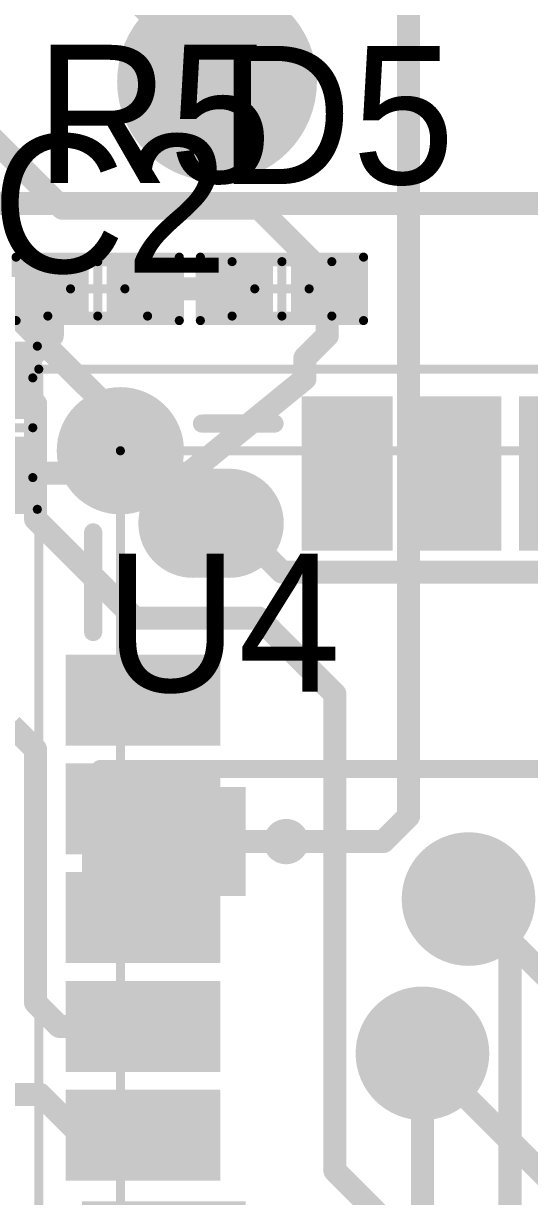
# Model space of a CAD drawing. Header units: millimetres. Extents: x 5 to 297, y 0 to 198.
# Drawn here: x 90.88 to 96.46, y 75.84 to 88.78 of the extents above; entities that cross this region are included whole.
import ezdxf

# ---------------------------------------------------------------- set-up
doc = ezdxf.new("R2010")
doc.units = ezdxf.units.MM
for name, color, linetype in [('BottomLayer', 5, 'Continuous'), ('BottomOverlay', 54, 'Continuous'), ('BottomPaste', 16, 'Continuous'), ('BottomSolder', 6, 'Continuous'), ('Mechanical11', 56, 'Continuous'), ('Mechanical13', 56, 'Continuous'), ('Mechanical15', 56, 'Continuous'), ('MultiLayer', 9, 'Continuous'), ('PadHoleLayer', 156, 'Continuous'), ('TopLayer', 1, 'Continuous'), ('TopOverlay', 2, 'Continuous'), ('TopPaste', 8, 'Continuous'), ('TopSolder', 216, 'Continuous'), ('ViaHoleLayer', 16, 'Continuous')]:
    doc.layers.add(name, color=color, linetype=linetype)

# ---------------------------------------------------------------- blocks, each defined once
blk = doc.blocks.new('369A_13_2')
at = {"layer": 'TopLayer'}
for points in [[(-2.75, 0.85), (2.75, 0.85), (-2.75, 6.55), (2.75, 6.55)], [(-2.785, -4.5), (-1.785, -4.5), (-2.785, -2.9), (-1.785, -2.9)], [(1.785, -4.5), (2.785, -4.5), (1.785, -2.9), (2.785, -2.9)]]:
    blk.add_solid(points, dxfattribs=at)
at = {"layer": 'TopOverlay', "const_width": 0.2}
for points in [[(-3.085, -4.4), (-3.085, 6.45)], [(3.085, -4.4), (3.085, 6.45)]]:
    blk.add_lwpolyline(points, dxfattribs=at)
at = {"layer": 'TopOverlay'}
for points, const_width in [([(-3.135, 6.45, 1), (-3.035, 6.45, 1)], 0.1), ([(3.035, 6.45, 1), (3.135, 6.45, 1)], 0.1), ([(-2.16, -2.35, 1), (-2.41, -2.35, 1)], 0.25), ([(-2.472, -2.35, 1), (-2.348, -2.35, 1)], 0.125), ([(-2.222, -2.35, 1), (-2.097, -2.35, 1)], 0.125), ([(-3.135, -4.4, 1), (-3.035, -4.4, 1)], 0.1), ([(3.035, -4.4, 1), (3.135, -4.4, 1)], 0.1)]:
    blk.add_lwpolyline(points, format="xyb", close=True, dxfattribs=dict(at, const_width=const_width))
at = {"layer": 'TopPaste'}
for points in [[(-2.75, 0.85), (2.75, 0.85), (-2.75, 6.55), (2.75, 6.55)], [(-2.785, -4.5), (-1.785, -4.5), (-2.785, -2.9), (-1.785, -2.9)], [(1.785, -4.5), (2.785, -4.5), (1.785, -2.9), (2.785, -2.9)]]:
    blk.add_solid(points, dxfattribs=at)
at = {"layer": 'TopSolder'}
for points in [[(-2.852, 0.748), (2.852, 0.748), (-2.852, 6.652), (2.852, 6.652)], [(-2.887, -4.602), (-1.683, -4.602), (-2.887, -2.798), (-1.683, -2.798)], [(1.683, -4.602), (2.887, -4.602), (1.683, -2.798), (2.887, -2.798)]]:
    blk.add_solid(points, dxfattribs=at)
blk = doc.blocks.new('0402_11')
at = {"layer": 'Mechanical13', "const_width": 0.1}
for points in [[(-0.55, 0.3), (-0.55, -0.3)], [(0.55, 0.3), (-0.55, 0.3)], [(0.55, 0.3), (0.55, -0.3)], [(0.55, -0.3), (-0.55, -0.3)]]:
    blk.add_lwpolyline(points, dxfattribs=at)
at = {"layer": 'Mechanical13', "const_width": 0.05}
for points in [[(-0.575, 0.3, 1), (-0.525, 0.3, 1)], [(-0.575, 0.3, 1), (-0.525, 0.3, 1)], [(0.525, 0.3, 1), (0.575, 0.3, 1)], [(0.525, 0.3, 1), (0.575, 0.3, 1)], [(-0.575, -0.3, 1), (-0.525, -0.3, 1)], [(-0.575, -0.3, 1), (-0.525, -0.3, 1)], [(0.525, -0.3, 1), (0.575, -0.3, 1)], [(0.525, -0.3, 1), (0.575, -0.3, 1)]]:
    blk.add_lwpolyline(points, format="xyb", close=True, dxfattribs=at)
at = {"layer": 'Mechanical15', "const_width": 0.1}
for points in [[(-0.9, 0.35), (-0.9, -0.35)], [(0.9, 0.35), (-0.9, 0.35)], [(0.9, 0.35), (0.9, -0.35)], [(0, 0.3), (0, -0.3)], [(0.3, 0), (-0.3, 0)], [(0.9, -0.35), (-0.9, -0.35)]]:
    blk.add_lwpolyline(points, dxfattribs=at)
at = {"layer": 'Mechanical15', "const_width": 0.05}
for points in [[(-0.925, 0.35, 1), (-0.875, 0.35, 1)], [(-0.925, 0.35, 1), (-0.875, 0.35, 1)], [(0.875, 0.35, 1), (0.925, 0.35, 1)], [(0.875, 0.35, 1), (0.925, 0.35, 1)], [(-0.025, 0.3, 1), (0.025, 0.3, 1)], [(-0.325, 0, 1), (-0.275, 0, 1)], [(0.275, 0, 1), (0.325, 0, 1)], [(-0.025, -0.3, 1), (0.025, -0.3, 1)], [(-0.925, -0.35, 1), (-0.875, -0.35, 1)], [(-0.925, -0.35, 1), (-0.875, -0.35, 1)], [(0.875, -0.35, 1), (0.925, -0.35, 1)], [(0.875, -0.35, 1), (0.925, -0.35, 1)]]:
    blk.add_lwpolyline(points, format="xyb", close=True, dxfattribs=at)
at = {"layer": 'TopLayer'}
for points in [[(-0.2, -0.25), (-0.2, 0.25), (-0.8, -0.25), (-0.8, 0.25)], [(0.8, -0.25), (0.8, 0.25), (0.2, -0.25), (0.2, 0.25)]]:
    blk.add_solid(points, dxfattribs=at)
at = {"layer": 'TopPaste'}
for points in [[(-0.2, -0.25), (-0.2, 0.25), (-0.8, -0.25), (-0.8, 0.25)], [(0.8, -0.25), (0.8, 0.25), (0.2, -0.25), (0.2, 0.25)]]:
    blk.add_solid(points, dxfattribs=at)
at = {"layer": 'TopSolder'}
for points in [[(-0.098, -0.352), (-0.098, 0.352), (-0.902, -0.352), (-0.902, 0.352)], [(0.902, -0.352), (0.902, 0.352), (0.098, -0.352), (0.098, 0.352)]]:
    blk.add_solid(points, dxfattribs=at)
blk = doc.blocks.new('DO_41_21')
at = {"layer": 'BottomLayer', "const_width": 1}
blk.add_lwpolyline([(-5.73, 0, 1), (-4.73, 0, 1)], format="xyb", close=True, dxfattribs=at)
at = {"layer": 'BottomLayer'}
blk.add_solid([(4.23, -1), (6.23, -1), (4.23, 1), (6.23, 1)], dxfattribs=at)
at = {"layer": 'BottomSolder', "const_width": 1.102}
blk.add_lwpolyline([(-5.781, 0, 1), (-4.679, 0, 1)], format="xyb", close=True, dxfattribs=at)
at = {"layer": 'BottomSolder'}
blk.add_solid([(4.128, -1.102), (6.332, -1.102), (4.128, 1.102), (6.332, 1.102)], dxfattribs=at)
at = {"layer": 'MultiLayer', "const_width": 1}
blk.add_lwpolyline([(-5.73, 0, 1), (-4.73, 0, 1)], format="xyb", close=True, dxfattribs=at)
at = {"layer": 'MultiLayer'}
blk.add_solid([(4.23, -1), (6.23, -1), (4.23, 1), (6.23, 1)], dxfattribs=at)
at = {"layer": 'PadHoleLayer', "const_width": 0.6}
for points in [[(-5.53, 0, 1), (-4.93, 0, 1)], [(4.93, 0, 1), (5.53, 0, 1)]]:
    blk.add_lwpolyline(points, format="xyb", close=True, dxfattribs=at)
at = {"layer": 'TopLayer', "const_width": 1}
blk.add_lwpolyline([(-5.73, 0, 1), (-4.73, 0, 1)], format="xyb", close=True, dxfattribs=at)
at = {"layer": 'TopLayer'}
blk.add_solid([(4.23, -1), (6.23, -1), (4.23, 1), (6.23, 1)], dxfattribs=at)
at = {"layer": 'TopOverlay', "const_width": 0.2}
for points in [[(2.65, 1.4), (-2.65, 1.4)], [(-2.65, 1.4), (-2.65, -1.4)], [(2.65, -1.4), (-2.65, -1.4)]]:
    blk.add_lwpolyline(points, dxfattribs=at)
at = {"layer": 'TopOverlay', "const_width": 0.1}
for points in [[(-2.7, 1.4, 1), (-2.6, 1.4, 1)], [(-2.7, 1.4, 1), (-2.6, 1.4, 1)], [(2.6, 1.4, 1), (2.7, 1.4, 1)], [(-2.7, -1.4, 1), (-2.6, -1.4, 1)], [(-2.7, -1.4, 1), (-2.6, -1.4, 1)], [(2.6, -1.4, 1), (2.7, -1.4, 1)]]:
    blk.add_lwpolyline(points, format="xyb", close=True, dxfattribs=at)
at = {"layer": 'TopOverlay'}
blk.add_solid([(1.95, -1.4), (2.75, -1.4), (1.95, 1.4), (2.75, 1.4)], dxfattribs=at)
at = {"layer": 'TopSolder', "const_width": 1.102}
blk.add_lwpolyline([(-5.781, 0, 1), (-4.679, 0, 1)], format="xyb", close=True, dxfattribs=at)
at = {"layer": 'TopSolder'}
blk.add_solid([(4.128, -1.102), (6.332, -1.102), (4.128, 1.102), (6.332, 1.102)], dxfattribs=at)
blk = doc.blocks.new('0402_22')
at = {"layer": 'Mechanical13', "const_width": 0.1}
for points in [[(-0.55, -0.3), (-0.55, 0.3)], [(-0.55, 0.3), (0.55, 0.3)], [(0.55, -0.3), (0.55, 0.3)], [(-0.55, -0.3), (0.55, -0.3)]]:
    blk.add_lwpolyline(points, dxfattribs=at)
at = {"layer": 'Mechanical13', "const_width": 0.05}
for points in [[(-0.575, 0.3, 1), (-0.525, 0.3, 1)], [(-0.575, 0.3, 1), (-0.525, 0.3, 1)], [(0.525, 0.3, 1), (0.575, 0.3, 1)], [(0.525, 0.3, 1), (0.575, 0.3, 1)], [(-0.575, -0.3, 1), (-0.525, -0.3, 1)], [(-0.575, -0.3, 1), (-0.525, -0.3, 1)], [(0.525, -0.3, 1), (0.575, -0.3, 1)], [(0.525, -0.3, 1), (0.575, -0.3, 1)]]:
    blk.add_lwpolyline(points, format="xyb", close=True, dxfattribs=at)
at = {"layer": 'Mechanical15', "const_width": 0.1}
for points in [[(-0.9, -0.35), (-0.9, 0.35)], [(-0.9, 0.35), (0.9, 0.35)], [(0.9, -0.35), (0.9, 0.35)], [(0, -0.3), (0, 0.3)], [(-0.3, 0), (0.3, 0)], [(-0.9, -0.35), (0.9, -0.35)]]:
    blk.add_lwpolyline(points, dxfattribs=at)
at = {"layer": 'Mechanical15', "const_width": 0.05}
for points in [[(-0.925, 0.35, 1), (-0.875, 0.35, 1)], [(-0.925, 0.35, 1), (-0.875, 0.35, 1)], [(0.875, 0.35, 1), (0.925, 0.35, 1)], [(0.875, 0.35, 1), (0.925, 0.35, 1)], [(-0.025, 0.3, 1), (0.025, 0.3, 1)], [(-0.325, 0, 1), (-0.275, 0, 1)], [(0.275, 0, 1), (0.325, 0, 1)], [(-0.025, -0.3, 1), (0.025, -0.3, 1)], [(-0.925, -0.35, 1), (-0.875, -0.35, 1)], [(-0.925, -0.35, 1), (-0.875, -0.35, 1)], [(0.875, -0.35, 1), (0.925, -0.35, 1)], [(0.875, -0.35, 1), (0.925, -0.35, 1)]]:
    blk.add_lwpolyline(points, format="xyb", close=True, dxfattribs=at)
at = {"layer": 'TopLayer'}
for points in [[(-0.2, -0.25), (-0.2, 0.25), (-0.8, -0.25), (-0.8, 0.25)], [(0.8, -0.25), (0.8, 0.25), (0.2, -0.25), (0.2, 0.25)]]:
    blk.add_solid(points, dxfattribs=at)
at = {"layer": 'TopPaste'}
for points in [[(-0.2, -0.25), (-0.2, 0.25), (-0.8, -0.25), (-0.8, 0.25)], [(0.8, -0.25), (0.8, 0.25), (0.2, -0.25), (0.2, 0.25)]]:
    blk.add_solid(points, dxfattribs=at)
at = {"layer": 'TopSolder'}
for points in [[(-0.098, -0.352), (-0.098, 0.352), (-0.902, -0.352), (-0.902, 0.352)], [(0.902, -0.352), (0.902, 0.352), (0.098, -0.352), (0.098, 0.352)]]:
    blk.add_solid(points, dxfattribs=at)
blk = doc.blocks.new('0402_37')
at = {"layer": 'Mechanical13', "const_width": 0.1}
for points in [[(-0.55, 0.3), (-0.55, -0.3)], [(-0.55, 0.3), (0.55, 0.3)], [(0.55, 0.3), (0.55, -0.3)], [(-0.55, -0.3), (0.55, -0.3)]]:
    blk.add_lwpolyline(points, dxfattribs=at)
at = {"layer": 'Mechanical13', "const_width": 0.05}
for points in [[(-0.575, 0.3, 1), (-0.525, 0.3, 1)], [(-0.575, 0.3, 1), (-0.525, 0.3, 1)], [(0.525, 0.3, 1), (0.575, 0.3, 1)], [(0.525, 0.3, 1), (0.575, 0.3, 1)], [(-0.575, -0.3, 1), (-0.525, -0.3, 1)], [(-0.575, -0.3, 1), (-0.525, -0.3, 1)], [(0.525, -0.3, 1), (0.575, -0.3, 1)], [(0.525, -0.3, 1), (0.575, -0.3, 1)]]:
    blk.add_lwpolyline(points, format="xyb", close=True, dxfattribs=at)
at = {"layer": 'Mechanical15', "const_width": 0.1}
for points in [[(-0.9, 0.35), (-0.9, -0.35)], [(-0.9, 0.35), (0.9, 0.35)], [(0.9, 0.35), (0.9, -0.35)], [(0, 0.3), (0, -0.3)], [(-0.3, 0), (0.3, 0)], [(-0.9, -0.35), (0.9, -0.35)]]:
    blk.add_lwpolyline(points, dxfattribs=at)
at = {"layer": 'Mechanical15', "const_width": 0.05}
for points in [[(-0.925, 0.35, 1), (-0.875, 0.35, 1)], [(-0.925, 0.35, 1), (-0.875, 0.35, 1)], [(0.875, 0.35, 1), (0.925, 0.35, 1)], [(0.875, 0.35, 1), (0.925, 0.35, 1)], [(-0.025, 0.3, 1), (0.025, 0.3, 1)], [(-0.325, 0, 1), (-0.275, 0, 1)], [(0.275, 0, 1), (0.325, 0, 1)], [(-0.025, -0.3, 1), (0.025, -0.3, 1)], [(-0.925, -0.35, 1), (-0.875, -0.35, 1)], [(-0.925, -0.35, 1), (-0.875, -0.35, 1)], [(0.875, -0.35, 1), (0.925, -0.35, 1)], [(0.875, -0.35, 1), (0.925, -0.35, 1)]]:
    blk.add_lwpolyline(points, format="xyb", close=True, dxfattribs=at)
at = {"layer": 'TopLayer'}
for points in [[(-0.2, -0.25), (-0.2, 0.25), (-0.8, -0.25), (-0.8, 0.25)], [(0.8, -0.25), (0.8, 0.25), (0.2, -0.25), (0.2, 0.25)]]:
    blk.add_solid(points, dxfattribs=at)
at = {"layer": 'TopPaste'}
for points in [[(-0.2, -0.25), (-0.2, 0.25), (-0.8, -0.25), (-0.8, 0.25)], [(0.8, -0.25), (0.8, 0.25), (0.2, -0.25), (0.2, 0.25)]]:
    blk.add_solid(points, dxfattribs=at)
at = {"layer": 'TopSolder'}
for points in [[(-0.098, -0.352), (-0.098, 0.352), (-0.902, -0.352), (-0.902, 0.352)], [(0.902, -0.352), (0.902, 0.352), (0.098, -0.352), (0.098, 0.352)]]:
    blk.add_solid(points, dxfattribs=at)
blk = doc.blocks.new('RN4020_ALT_B_39')
at = {"layer": 'BottomLayer'}
for points, const_width in [([(10.95, 10.9, 1), (11.55, 10.9, 1)], 0.6), ([(10.2, 10.1, 1), (10.7, 10.1, 1)], 0.5), ([(10.2, 9.7, 1), (10.7, 9.7, 1)], 0.5)]:
    blk.add_lwpolyline(points, format="xyb", close=True, dxfattribs=dict(at, const_width=const_width))
at = {"layer": 'BottomLayer', "const_width": 1}
blk.add_lwpolyline([(10.45, 10.1), (10.45, 9.7)], dxfattribs=at)
at = {"layer": 'BottomLayer'}
for points in [[(3.3, 11.4), (3.3, 9.9), (4.1, 11.4), (4.1, 9.9)], [(4.5, 11.4), (4.5, 9.9), (5.3, 11.4), (5.3, 9.9)], [(5.7, 11.4), (5.7, 9.9), (6.5, 11.4), (6.5, 9.9)], [(6.9, 11.4), (6.9, 9.9), (7.7, 11.4), (7.7, 9.9)], [(8.1, 11.4), (8.1, 9.9), (8.9, 11.4), (8.9, 9.9)], [(10.25, 8), (11.75, 8), (10.25, 8.8), (11.75, 8.8)], [(10.25, 6.8), (11.75, 6.8), (10.25, 7.6), (11.75, 7.6)], [(10.25, 5.6), (11.75, 5.6), (10.25, 6.4), (11.75, 6.4)]]:
    blk.add_solid(points, dxfattribs=at)
at = {"layer": 'BottomOverlay', "const_width": 0.2}
for points in [[(9.25, 11.2), (10.35, 11.2)], [(11.55, 10), (11.55, 9.2)]]:
    blk.add_lwpolyline(points, dxfattribs=at)
at = {"layer": 'BottomOverlay', "const_width": 0.1}
for points in [[(9.2, 11.2, 1), (9.3, 11.2, 1)], [(10.3, 11.2, 1), (10.4, 11.2, 1)], [(11.5, 10, 1), (11.6, 10, 1)], [(11.5, 9.2, 1), (11.6, 9.2, 1)]]:
    blk.add_lwpolyline(points, format="xyb", close=True, dxfattribs=at)
at = {"layer": 'BottomPaste'}
for points, const_width in [([(10.95, 10.9, 1), (11.55, 10.9, 1)], 0.6), ([(10.2, 10.1, 1), (10.7, 10.1, 1)], 0.5), ([(10.2, 9.7, 1), (10.7, 9.7, 1)], 0.5)]:
    blk.add_lwpolyline(points, format="xyb", close=True, dxfattribs=dict(at, const_width=const_width))
at = {"layer": 'BottomPaste', "const_width": 1}
blk.add_lwpolyline([(10.45, 10.1), (10.45, 9.7)], dxfattribs=at)
at = {"layer": 'BottomPaste'}
for points in [[(3.3, 11.4), (3.3, 9.9), (4.1, 11.4), (4.1, 9.9)], [(4.5, 11.4), (4.5, 9.9), (5.3, 11.4), (5.3, 9.9)], [(5.7, 11.4), (5.7, 9.9), (6.5, 11.4), (6.5, 9.9)], [(6.9, 11.4), (6.9, 9.9), (7.7, 11.4), (7.7, 9.9)], [(8.1, 11.4), (8.1, 9.9), (8.9, 11.4), (8.9, 9.9)], [(10.25, 8), (11.75, 8), (10.25, 8.8), (11.75, 8.8)], [(10.25, 6.8), (11.75, 6.8), (10.25, 7.6), (11.75, 7.6)], [(10.25, 5.6), (11.75, 5.6), (10.25, 6.4), (11.75, 6.4)]]:
    blk.add_solid(points, dxfattribs=at)
at = {"layer": 'BottomSolder'}
for points, const_width in [([(10.899, 10.9, 1), (11.601, 10.9, 1)], 0.702), ([(10.149, 10.1, 1), (10.751, 10.1, 1)], 0.602), ([(10.149, 9.7, 1), (10.751, 9.7, 1)], 0.602)]:
    blk.add_lwpolyline(points, format="xyb", close=True, dxfattribs=dict(at, const_width=const_width))
at = {"layer": 'BottomSolder', "const_width": 1.203}
blk.add_lwpolyline([(10.45, 10.1), (10.45, 9.7)], dxfattribs=at)
at = {"layer": 'BottomSolder'}
for points in [[(3.198, 11.502), (3.198, 9.798), (4.202, 11.502), (4.202, 9.798)], [(4.398, 11.502), (4.398, 9.798), (5.402, 11.502), (5.402, 9.798)], [(5.598, 11.502), (5.598, 9.798), (6.602, 11.502), (6.602, 9.798)], [(6.798, 11.502), (6.798, 9.798), (7.802, 11.502), (7.802, 9.798)], [(7.998, 11.502), (7.998, 9.798), (9.002, 11.502), (9.002, 9.798)], [(10.148, 7.898), (11.852, 7.898), (10.148, 8.902), (11.852, 8.902)], [(10.148, 6.698), (11.852, 6.698), (10.148, 7.702), (11.852, 7.702)], [(10.148, 5.498), (11.852, 5.498), (10.148, 6.502), (11.852, 6.502)]]:
    blk.add_solid(points, dxfattribs=at)
at = {"layer": 'Mechanical11', "const_width": 0.1}
for points in [[(-0.25, 10.9), (11.25, 10.9)], [(11.25, 10.9), (11.25, -8.6)]]:
    blk.add_lwpolyline(points, dxfattribs=at)
at = {"layer": 'Mechanical11', "const_width": 0.05}
blk.add_lwpolyline([(11.225, 10.9, 1), (11.275, 10.9, 1)], format="xyb", close=True, dxfattribs=at)
blk.add_lwpolyline([(11.225, 10.9, 1), (11.275, 10.9, 1)], format="xyb", close=True, dxfattribs=at)
at = {"layer": 'Mechanical15', "const_width": 0.1}
for points in [[(-1.15, 11.8), (12.15, 11.8)], [(12.15, 11.8), (12.15, -8.9)]]:
    blk.add_lwpolyline(points, dxfattribs=at)
at = {"layer": 'Mechanical15', "const_width": 0.05}
blk.add_lwpolyline([(12.125, 11.8, 1), (12.175, 11.8, 1)], format="xyb", close=True, dxfattribs=at)
blk.add_lwpolyline([(12.125, 11.8, 1), (12.175, 11.8, 1)], format="xyb", close=True, dxfattribs=at)

msp = doc.modelspace()

# ---------------------------------------------------------------- linework, layer by layer
at = {"layer": 'BottomLayer', "const_width": 0.254}
for points in [[(91.923, 89.225), (93.01, 88.138)], [(89.789, 86.792), (101.092, 86.792)], [(90.627, 85.725), (92.024, 84.328)], [(90.678, 84.912), (91.008, 84.582)], [(91.008, 83.312), (91.008, 84.582)], [(92.024, 83.986), (92.024, 84.328)], [(91.944, 84.066), (92.024, 83.986)], [(92.024, 83.986), (92.744, 83.266)], [(91.008, 83.312), (92.1, 82.22)], [(92.744, 83.266), (92.944, 83.266)], [(92.944, 83.266), (93.188, 83.266)], [(93.188, 83.266), (93.726, 82.728)], [(93.726, 82.728), (102.514, 82.728)], [(92.1, 82.22), (93.472, 82.22)], [(93.472, 82.22), (94.31, 81.382)], [(94.31, 76.124), (94.31, 81.382)], [(90.742, 81.038), (91.008, 80.772)], [(91.008, 77.978), (91.008, 80.772)], [(95.783, 79.121), (98.044, 76.86)], [(91.008, 77.978), (91.27, 77.716)], [(91.27, 77.716), (92.194, 77.716)], [(95.275, 77.419), (96.844, 75.851)], [(90.424, 76.966), (91.059, 76.966)], [(91.059, 76.966), (91.509, 76.516)], [(91.509, 76.516), (92.194, 76.516)], [(94.31, 76.124), (95.644, 74.79)]]:
    msp.add_lwpolyline(points, dxfattribs=at)
at = {"layer": 'BottomLayer'}
for points, const_width in [([(92.947, 88.138, 1), (93.074, 88.138, 1)], 0.127), ([(90.945, 84.582, 1), (91.072, 84.582, 1)], 0.127), ([(90.945, 84.582, 1), (91.072, 84.582, 1)], 0.127), ([(91.961, 84.328, 1), (92.088, 84.328, 1)], 0.127), ([(91.961, 84.328, 1), (92.088, 84.328, 1)], 0.127), ([(91.88, 84.066, 1), (92.007, 84.066, 1)], 0.127), ([(91.961, 83.986, 1), (92.088, 83.986, 1)], 0.127), ([(91.961, 83.986, 1), (92.088, 83.986, 1)], 0.127), ([(91.961, 83.986, 1), (92.088, 83.986, 1)], 0.127), ([(90.945, 83.312, 1), (91.072, 83.312, 1)], 0.127), ([(90.945, 83.312, 1), (91.072, 83.312, 1)], 0.127), ([(92.68, 83.266, 1), (92.807, 83.266, 1)], 0.127), ([(92.68, 83.266, 1), (92.807, 83.266, 1)], 0.127), ([(92.88, 83.266, 1), (93.007, 83.266, 1)], 0.127), ([(92.88, 83.266, 1), (93.007, 83.266, 1)], 0.127), ([(93.124, 83.266, 1), (93.251, 83.266, 1)], 0.127), ([(93.124, 83.266, 1), (93.251, 83.266, 1)], 0.127), ([(93.662, 82.728, 1), (93.789, 82.728, 1)], 0.127), ([(93.662, 82.728, 1), (93.789, 82.728, 1)], 0.127), ([(92.037, 82.22, 1), (92.164, 82.22, 1)], 0.127), ([(92.037, 82.22, 1), (92.164, 82.22, 1)], 0.127), ([(93.408, 82.22, 1), (93.535, 82.22, 1)], 0.127), ([(93.408, 82.22, 1), (93.535, 82.22, 1)], 0.127), ([(94.247, 81.382, 1), (94.374, 81.382, 1)], 0.127), ([(94.247, 81.382, 1), (94.374, 81.382, 1)], 0.127), ([(90.945, 80.772, 1), (91.072, 80.772, 1)], 0.127), ([(90.945, 80.772, 1), (91.072, 80.772, 1)], 0.127), ([(95.466, 79.121, 1), (96.101, 79.121, 1)], 0.635), ([(95.72, 79.121, 1), (95.847, 79.121, 1)], 0.127), ([(90.945, 77.978, 1), (91.072, 77.978, 1)], 0.127), ([(90.945, 77.978, 1), (91.072, 77.978, 1)], 0.127), ([(94.958, 77.419, 1), (95.593, 77.419, 1)], 0.635), ([(91.207, 77.716, 1), (91.334, 77.716, 1)], 0.127), ([(91.207, 77.716, 1), (91.334, 77.716, 1)], 0.127), ([(92.131, 77.716, 1), (92.258, 77.716, 1)], 0.127), ([(95.212, 77.419, 1), (95.339, 77.419, 1)], 0.127), ([(90.995, 76.966, 1), (91.122, 76.966, 1)], 0.127), ([(90.995, 76.966, 1), (91.122, 76.966, 1)], 0.127), ([(91.445, 76.516, 1), (91.572, 76.516, 1)], 0.127), ([(91.445, 76.516, 1), (91.572, 76.516, 1)], 0.127), ([(92.131, 76.516, 1), (92.258, 76.516, 1)], 0.127), ([(94.247, 76.124, 1), (94.374, 76.124, 1)], 0.127), ([(94.247, 76.124, 1), (94.374, 76.124, 1)], 0.127)]:
    msp.add_lwpolyline(points, format="xyb", close=True, dxfattribs=dict(at, const_width=const_width))
at = {"layer": 'BottomSolder', "const_width": 0.737}
for points in [[(95.415, 79.121, 1), (96.152, 79.121, 1)], [(94.907, 77.419, 1), (95.644, 77.419, 1)]]:
    msp.add_lwpolyline(points, format="xyb", close=True, dxfattribs=at)
at = {"layer": 'MultiLayer', "const_width": 0.635}
for points in [[(95.466, 79.121, 1), (96.101, 79.121, 1)], [(94.958, 77.419, 1), (95.593, 77.419, 1)]]:
    msp.add_lwpolyline(points, format="xyb", close=True, dxfattribs=at)
at = {"layer": 'TopLayer', "const_width": 0.254}
for points in [[(95.123, 80.034), (95.123, 89.029)], [(90.17, 87.876), (91.305, 86.741)], [(91.305, 86.741), (93.472, 86.741)], [(93.472, 86.741), (94.226, 85.987)], [(94.226, 85.852), (94.226, 85.987)], [(90.729, 85.852), (91.194, 85.852)], [(91.194, 85.336), (91.194, 85.852)], [(92.194, 85.852), (93.226, 85.852)], [(94.226, 85.336), (94.226, 85.852)], [(90.678, 84.82), (91.194, 85.336)], [(93.98, 85.09), (94.226, 85.336)], [(93.98, 84.861), (93.98, 85.09)], [(92.702, 83.82), (93.98, 84.861)], [(90.678, 83.82), (92.702, 83.82)], [(94.844, 79.755), (95.123, 80.034)], [(92.422, 79.755), (94.844, 79.755)], [(95.783, 79.121), (96.241, 78.664)], [(96.241, 74.168), (96.241, 78.664)], [(95.275, 74.251), (95.275, 77.419)]]:
    msp.add_lwpolyline(points, dxfattribs=at)
at = {"layer": 'TopLayer'}
for points, const_width in [([(91.242, 86.741, 1), (91.369, 86.741, 1)], 0.127), ([(91.242, 86.741, 1), (91.369, 86.741, 1)], 0.127), ([(93.408, 86.741, 1), (93.535, 86.741, 1)], 0.127), ([(93.408, 86.741, 1), (93.535, 86.741, 1)], 0.127), ([(94.163, 85.987, 1), (94.29, 85.987, 1)], 0.127), ([(94.163, 85.987, 1), (94.29, 85.987, 1)], 0.127), ([(91.13, 85.852, 1), (91.257, 85.852, 1)], 0.127), ([(91.13, 85.852, 1), (91.257, 85.852, 1)], 0.127), ([(92.131, 85.852, 1), (92.258, 85.852, 1)], 0.127), ([(93.163, 85.852, 1), (93.29, 85.852, 1)], 0.127), ([(94.163, 85.852, 1), (94.29, 85.852, 1)], 0.127), ([(94.163, 85.852, 1), (94.29, 85.852, 1)], 0.127), ([(91.13, 85.336, 1), (91.257, 85.336, 1)], 0.127), ([(91.13, 85.336, 1), (91.257, 85.336, 1)], 0.127), ([(94.163, 85.336, 1), (94.29, 85.336, 1)], 0.127), ([(94.163, 85.336, 1), (94.29, 85.336, 1)], 0.127), ([(93.916, 85.09, 1), (94.043, 85.09, 1)], 0.127), ([(93.916, 85.09, 1), (94.043, 85.09, 1)], 0.127), ([(93.916, 84.861, 1), (94.043, 84.861, 1)], 0.127), ([(93.916, 84.861, 1), (94.043, 84.861, 1)], 0.127), ([(92.639, 83.82, 1), (92.766, 83.82, 1)], 0.127), ([(92.639, 83.82, 1), (92.766, 83.82, 1)], 0.127), ([(95.059, 80.034, 1), (95.186, 80.034, 1)], 0.127), ([(95.059, 80.034, 1), (95.186, 80.034, 1)], 0.127), ([(92.358, 79.755, 1), (92.485, 79.755, 1)], 0.127), ([(94.78, 79.755, 1), (94.907, 79.755, 1)], 0.127), ([(94.78, 79.755, 1), (94.907, 79.755, 1)], 0.127), ([(95.466, 79.121, 1), (96.101, 79.121, 1)], 0.635), ([(95.72, 79.121, 1), (95.847, 79.121, 1)], 0.127), ([(96.177, 78.664, 1), (96.304, 78.664, 1)], 0.127), ([(96.177, 78.664, 1), (96.304, 78.664, 1)], 0.127), ([(94.958, 77.419, 1), (95.593, 77.419, 1)], 0.635), ([(95.212, 77.419, 1), (95.339, 77.419, 1)], 0.127)]:
    msp.add_lwpolyline(points, format="xyb", close=True, dxfattribs=dict(at, const_width=const_width))
at = {"layer": 'TopSolder', "const_width": 0.737}
for points in [[(95.415, 79.121, 1), (96.152, 79.121, 1)], [(94.907, 77.419, 1), (95.644, 77.419, 1)]]:
    msp.add_lwpolyline(points, format="xyb", close=True, dxfattribs=at)
at = {"layer": 'ViaHoleLayer', "const_width": 0.356}
for points in [[(95.606, 79.121, 1), (95.961, 79.121, 1)], [(95.098, 77.419, 1), (95.453, 77.419, 1)]]:
    msp.add_lwpolyline(points, format="xyb", close=True, dxfattribs=at)

# ---------------------------------------------------------------- block references
for name, p, rotation in [('DO_41_21', (87.78, 88.138), 180), ('0402_11', (91.694, 85.852), 180), ('0402_37', (90.678, 84.32), 90), ('RN4020_ALT_B_39', (102.844, 72.816), 90), ('369A_13_2', (96.122, 77.47), 270)]:
    msp.add_blockref(name, p, dxfattribs=dict(rotation=rotation))
msp.add_blockref('0402_22', (93.726, 85.852))

# ---------------------------------------------------------------- texts
at = {"layer": 'TopOverlay'}
for s, p in [('R5', (91.008, 87.02)), ('D5', (93.027, 87.008)), ('C2', (90.526, 86.03)), ('U4', (91.77, 81.407))]:
    msp.add_text(s, height=1.524, dxfattribs=at).set_placement(p)

doc.saveas('drawing.dxf')
